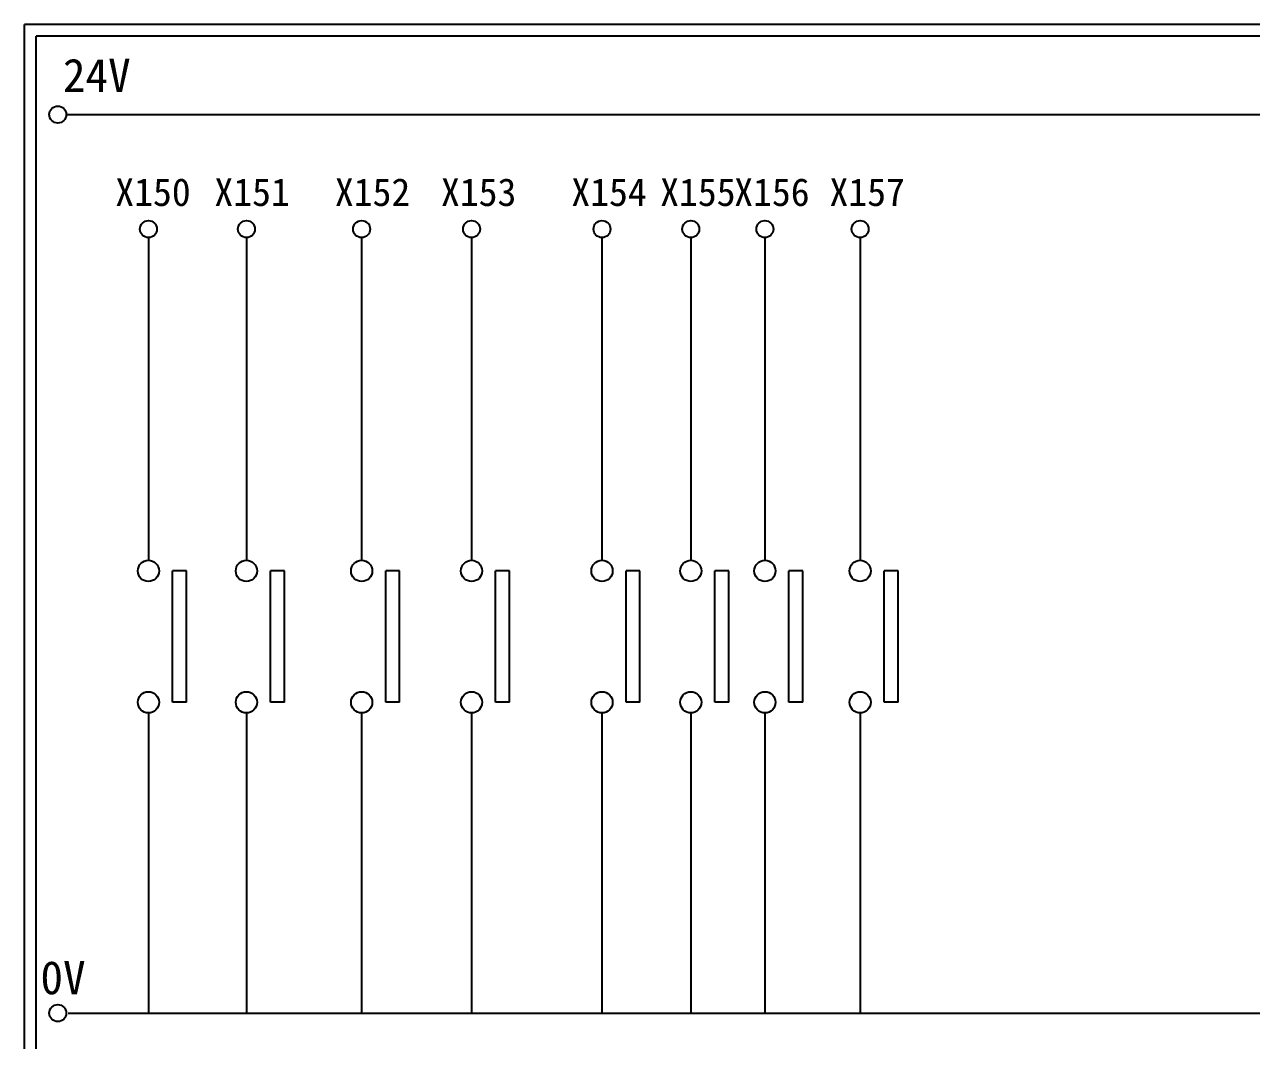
# Model space of a CAD drawing. Extents: x 325 to 612, y 3 to 207.
# Drawn here: x 325.3 to 458.2, y 97 to 207 of the extents above; entities that cross this region are included whole.
import ezdxf

# ---------------------------------------------------------------- set-up
doc = ezdxf.new("R2010")
doc.units = 0
doc.layers.get('0').update_dxf_attribs({"linetype": 'CONTINUOUS'})
doc.layers.add('圖框層', color=7, linetype='CONTINUOUS')
doc.layers.add('標尺寸層', color=3, linetype='CONTINUOUS')
doc.styles.add('STSL', font='kaiu.ttf')

msp = doc.modelspace()

# ---------------------------------------------------------------- linework, layer by layer
for p, q in [((342.85, 147.83), (341.35, 147.83)), ((353.46, 147.83), (351.95, 147.83)), ((365.94, 147.83), (364.44, 147.83)), ((377.84, 147.83), (376.34, 147.83)), ((391.96, 147.83), (390.46, 147.83)), ((401.59, 147.83), (400.09, 147.83)), ((409.61, 147.83), (408.1, 147.83)), ((419.93, 147.83), (418.42, 147.83)), ((342.85, 133.6), (341.35, 133.6)), ((353.46, 133.6), (351.95, 133.6)), ((365.94, 133.6), (364.44, 133.6)), ((377.84, 133.6), (376.34, 133.6)), ((391.96, 133.6), (390.46, 133.6)), ((401.59, 133.6), (400.09, 133.6)), ((409.61, 133.6), (408.1, 133.6)), ((419.93, 133.6), (418.42, 133.6))]:
    msp.add_line(p, q)
at = {"layer": '圖框層', "color": 7}
for p, q in [((612.32, 206.97), (325.32, 206.97)), ((325.32, 3), (325.32, 206.97)), ((611.07, 205.72), (326.57, 205.72)), ((326.57, 4.25), (326.57, 205.72))]:
    msp.add_line(p, q, dxfattribs=at)
at = {"layer": '標尺寸層', "color": 7}
for p, q in [((329.84, 197.22), (607.44, 197.22)), ((338.74, 183.91), (338.74, 148.99)), ((349.35, 183.91), (349.35, 148.99)), ((361.83, 183.91), (361.83, 148.99)), ((373.73, 183.91), (373.73, 148.99)), ((387.86, 183.91), (387.86, 148.99)), ((397.48, 183.91), (397.48, 148.99)), ((405.5, 183.91), (405.5, 148.99)), ((415.82, 183.91), (415.82, 148.99)), ((341.35, 133.6), (341.35, 147.83)), ((342.85, 133.6), (342.85, 147.83)), ((351.95, 133.6), (351.95, 147.83)), ((353.46, 133.6), (353.46, 147.83)), ((364.44, 133.6), (364.44, 147.83)), ((365.94, 133.6), (365.94, 147.83)), ((376.34, 133.6), (376.34, 147.83)), ((377.84, 133.6), (377.84, 147.83)), ((390.46, 133.6), (390.46, 147.83)), ((391.96, 133.6), (391.96, 147.83)), ((400.09, 133.6), (400.09, 147.83)), ((401.59, 133.6), (401.59, 147.83)), ((408.1, 133.6), (408.1, 147.83)), ((409.61, 133.6), (409.61, 147.83)), ((418.42, 133.6), (418.42, 147.83)), ((419.93, 133.6), (419.93, 147.83)), ((338.74, 132.45), (338.74, 99.96)), ((349.35, 132.46), (349.35, 99.96)), ((349.35, 132.45), (349.35, 99.96)), ((361.83, 132.46), (361.83, 99.96)), ((361.83, 132.45), (361.83, 99.96)), ((373.73, 132.46), (373.73, 99.96)), ((373.73, 132.45), (373.73, 99.96)), ((387.86, 132.46), (387.86, 99.96)), ((387.86, 132.45), (387.86, 99.96)), ((397.48, 132.46), (397.48, 99.96)), ((397.48, 132.45), (397.48, 99.96)), ((405.5, 132.46), (405.5, 99.96)), ((405.5, 132.45), (405.5, 99.96)), ((415.82, 132.46), (415.82, 99.96)), ((415.82, 132.45), (415.82, 99.96)), ((330.05, 99.96), (607.44, 99.96))]:
    msp.add_line(p, q, dxfattribs=at)
for centre, radius in [((328.92, 197.22), 0.92), ((338.74, 184.83), 0.92), ((349.35, 184.83), 0.92), ((361.83, 184.83), 0.92), ((373.73, 184.83), 0.92), ((387.86, 184.83), 0.92), ((397.48, 184.83), 0.92), ((405.5, 184.83), 0.92), ((415.82, 184.83), 0.92), ((338.74, 147.83), 1.15), ((349.35, 147.83), 1.15), ((361.83, 147.83), 1.15), ((373.73, 147.83), 1.15), ((387.86, 147.83), 1.15), ((397.48, 147.83), 1.15), ((405.5, 147.83), 1.15), ((415.82, 147.83), 1.15), ((338.74, 133.6), 1.15), ((349.35, 133.6), 1.15), ((361.83, 133.6), 1.15), ((373.73, 133.6), 1.15), ((387.86, 133.6), 1.15), ((397.48, 133.6), 1.15), ((405.5, 133.6), 1.15), ((415.82, 133.6), 1.15), ((328.92, 99.96), 0.92)]:
    msp.add_circle(centre, radius, dxfattribs=at)

# ---------------------------------------------------------------- texts
at = {"layer": '圖框層', "color": 4, "style": 'STSL'}
for s, height, p in [('24V', 3.6, (329.47, 199.68)), ('X150', 3, (335.15, 187.33)), ('X151', 3, (345.88, 187.33)), ('X152', 3, (358.93, 187.33)), ('X153', 3, (370.42, 187.33)), ('X154', 3, (384.54, 187.33)), ('X155', 3, (394.16, 187.33)), ('X156', 3, (402.18, 187.33)), ('X157', 3, (412.5, 187.33)), ('0V', 3.6, (327.04, 102))]:
    msp.add_text(s, height=height, dxfattribs=at).set_placement(p)

doc.saveas('drawing.dxf')
